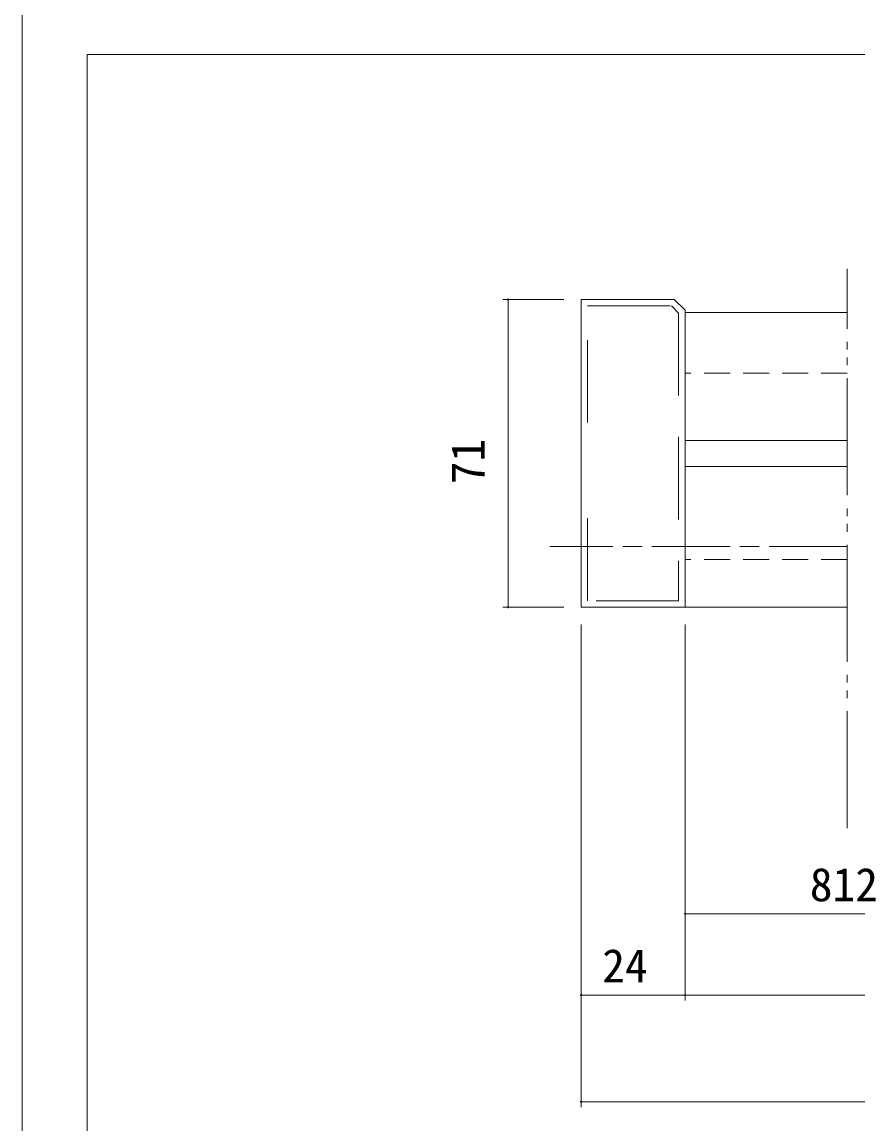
# Model space of a CAD drawing. Units: millimetres on the paper, enlarged 10 times, with parts at other scales. Extents: x -2000 to 2000, y -1385 to 1385.
# Drawn here: x -2000 to -1357, y -940 to -92 of the extents above; entities that cross this region are included whole.
import ezdxf
from ezdxf.enums import TextEntityAlignment as Align

# ---------------------------------------------------------------- set-up
doc = ezdxf.new("R2010")
doc.units = ezdxf.units.MM
doc.header["$LTSCALE"] = 10
for name, pattern in [('DOUBLE_CHAIN2', [12.8, 9, -1, 0.6, -0.6, 0.6, -1]), ('USER2', [9.525, 6.35, -3.175]), ('USER6', [9, 6, -0.75, 1.5, -0.75]), ('USER9', [3, 2, -1])]:
    doc.linetypes.add(name, pattern=pattern)
doc.layers.add('1-1_0', color=7, linetype='Continuous', lineweight=20)
doc.layers.add('2-0', color=7, linetype='Continuous', lineweight=20)
doc.styles.add('ＭＳ ゴシック', font='')
doc.styles.get('ＭＳ ゴシック').set_extended_font_data('MS Gothic')

msp = doc.modelspace()

# ---------------------------------------------------------------- linework, layer by layer
at = {"layer": '1-1_0'}
for p in [(380, -117.5), (380, -117.5), (-1950, -1017.5)]:
    msp.add_line(p, (-1950, -117.5), dxfattribs=at)
msp.add_lwpolyline([(-2000, -1385), (2000, -1385), (2000, 1385), (-2000, 1385)], close=True, dxfattribs=at)
at = {"layer": '2-0', "linetype": 'DOUBLE_CHAIN2'}
msp.add_line((-1365.82, -712.39), (-1365.82, -282.28), dxfattribs=at)
at = {"layer": '2-0', "color": 4, "lineweight": 9}
for p, q in [((-1583.65, -305.82), (-1630.53, -305.82)), ((-1626.36, -542.48), (-1626.36, -305.82)), ((-1583.65, -542.48), (-1630.53, -542.48)), ((-1570.31, -555.82), (-1570.31, -844.78)), ((-1570.31, -555.82), (-1570.31, -926.79)), ((-1490.31, -555.82), (-1490.31, -844.78)), ((-1490.31, -555.82), (-1490.31, -782.42)), ((-1490.31, -555.82), (-1490.31, -844.78)), ((-1225.18, -778.26), (-1490.31, -778.26)), ((-1570.31, -840.61), (-1490.31, -840.61)), ((-79.69, -840.61), (-1490.31, -840.61)), ((-721.67, -922.62), (-1570.31, -922.62))]:
    msp.add_line(p, q, dxfattribs=at)
at = {"layer": '2-0'}
for p, q in [((-1365.82, -315.82), (-1490.31, -315.82)), ((-1365.82, -414.15), (-1490.31, -414.15)), ((-1365.82, -434.15), (-1490.31, -434.15)), ((-1365.82, -542.48), (-1490.31, -542.48))]:
    msp.add_line(p, q, dxfattribs=at)
at = {"layer": '2-0', "linetype": 'USER9'}
for p, q in [((-1365.82, -362.48), (-1490.31, -362.48)), ((-1365.82, -505.82), (-1490.31, -505.82))]:
    msp.add_line(p, q, dxfattribs=at)
at = {"layer": '2-0', "linetype": 'USER6'}
msp.add_line((-1365.82, -495.82), (-1594.23, -495.82), dxfattribs=at)
at = {"layer": '2-0'}
msp.add_lwpolyline([(-1490.31, -314.15), (-1490.31, -542.48), (-1570.31, -542.48), (-1570.31, -305.82), (-1498.65, -305.82)], close=True, dxfattribs=at)
at = {"layer": '2-0', "linetype": 'USER2'}
msp.add_lwpolyline([(-1565.31, -400.48), (-1565.31, -310.82), (-1500.72, -310.82), (-1495.31, -316.22), (-1495.31, -537.48), (-1565.31, -537.48), (-1565.31, -447.82)], dxfattribs=at)
at = {"layer": '2-0'}
for centre, start, end in [((-1626.36, -305.82), 90, 270), ((-1626.36, -305.82), 270, 90), ((-1626.36, -542.48), 90, 270), ((-1626.36, -542.48), 270, 90), ((-1490.31, -778.26), 0, 180), ((-1490.31, -778.26), 180, 0), ((-1570.31, -840.61), 0, 180), ((-1570.31, -840.61), 180, 0), ((-1490.31, -840.61), 0, 180), ((-1490.31, -840.61), 0, 180), ((-1490.31, -840.61), 180, 0), ((-1490.31, -840.61), 180, 0), ((-1570.31, -922.62), 0, 180), ((-1570.31, -922.62), 180, 0)]:
    msp.add_arc(centre, 0.521, start, end, dxfattribs=at)

# ---------------------------------------------------------------- texts
at = {"layer": '2-0', "style": 'ＭＳ ゴシック'}
msp.add_text('71', height=25.66, rotation=90, dxfattribs=at).set_placement((-1636.8, -447.87), align=Align.BOTTOM_LEFT)
for s, p in [('812', (-1394.48, -776.17)), ('24', (-1554.04, -838.53))]:
    msp.add_text(s, height=25.66, dxfattribs=at).set_placement(p, align=Align.BOTTOM_LEFT)

doc.saveas('drawing.dxf')
